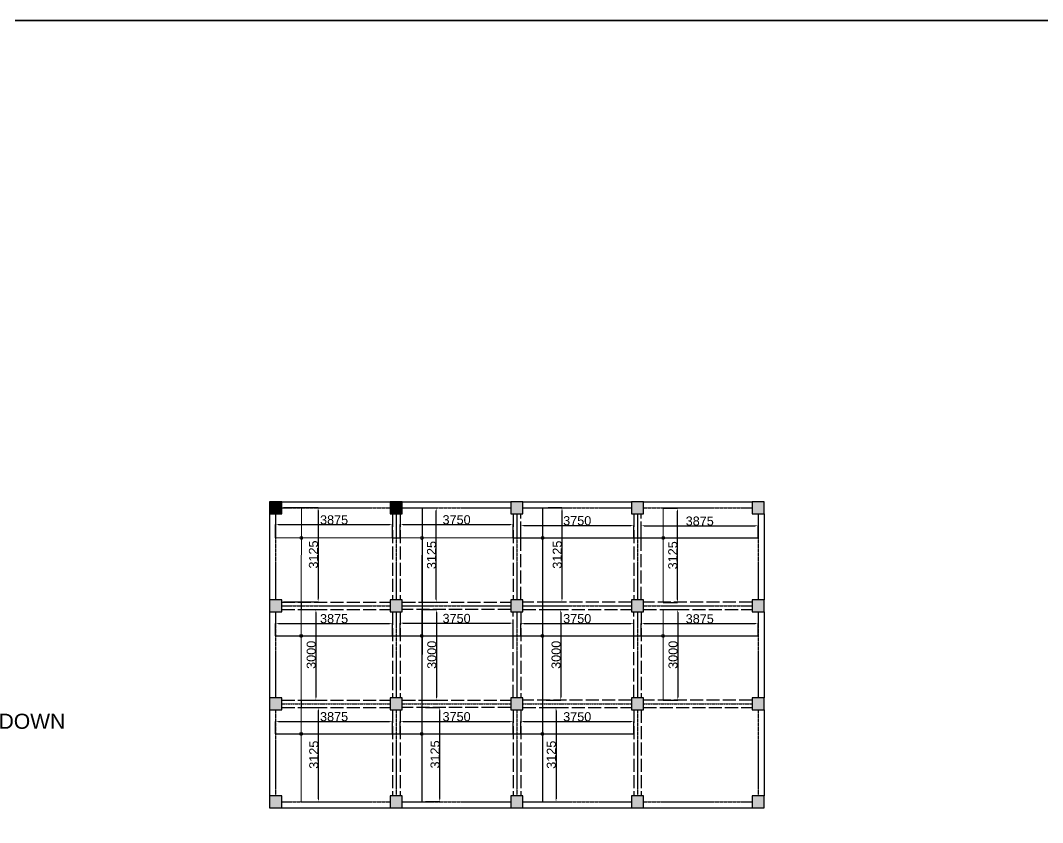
# Model space of a CAD drawing. Header units: inches. Extents: x -3102 to 105348, y -51805 to 114594.
# Drawn here: x 35091 to 68985, y 32245 to 58839 of the extents above; entities that cross this region are included whole.
import ezdxf
from ezdxf import colors
from ezdxf.entities.mleader import LeaderData, LeaderLine
from ezdxf.math import Vec2, Vec3

# ---------------------------------------------------------------- set-up
doc = ezdxf.new("R2010")
doc.units = ezdxf.units.IN
doc.header["$LTSCALE"] = 36
doc.header["$MEASUREMENT"] = 0
for name, pattern in [('ACAD_ISO02W100', [15, 12, -3]), ('BORDER', [1.75, 0.5, -0.25, 0.5, -0.25, 0, -0.25]), ('CENTER', [2, 1.25, -0.25, 0.25, -0.25])]:
    doc.linetypes.add(name, pattern=pattern)
doc.layers.get('0').update_dxf_attribs({"linetype": 'CENTER'})
for name, color, linetype in [('beam', 120, 'ACAD_ISO02W100'), ('col', 240, 'Continuous'), ('dim', 51, 'Continuous'), ('row', 120, 'Continuous')]:
    doc.layers.add(name, color=color, linetype=linetype)
doc.styles.add('Annotative', font='arial.ttf')
doc.styles.get("Standard").update_dxf_attribs({"font": 'arial.ttf', "height": 1})
doc.dimstyles.new('Annotative', dxfattribs={"dimscale": 0, "dimtxt": 100, "dimasz": 100, "dimexe": 0.18, "dimexo": 0.0625, "dimgap": 1, "dimtad": 1, "dimtoh": 1, "dimdec": 0, "dimzin": 0, "dimdsep": 46, "dimtxsty": 'Annotative', "dimcen": 0.09, "dimclrt": 2, "dimadec": 0, "dimazin": 0, "dimtfac": 1, "dimtdec": 0, "dimtofl": 0, "dimtmove": 0, "dimatfit": 3, "dimfxl": 1, "dimtfillclr": 2, "dimtolj": 1, "dimtzin": 0, "dimarcsym": 0})

# ---------------------------------------------------------------- blocks, each defined once
blk = doc.blocks.new('*D13')
at = {"layer": 'Defpoints', "color": 0, "lineweight": -2, "ltscale": 30, "transparency": 16777216}
for p in [(43816, 42693), (43816, 39568), (44963, 39568)]:
    blk.add_point(p, dxfattribs=at)
at = {"layer": 'dim', "color": 0, "lineweight": -2, "ltscale": 30, "transparency": 16777216}
for p, q in [((43817, 42693), (44963, 42693)), ((43817, 39568), (44963, 39568))]:
    blk.add_line(p, q, dxfattribs=at)
at = {"layer": 'dim', "color": 1, "lineweight": -2, "ltscale": 30, "transparency": 16777216}
blk.add_line((44963, 42593), (44963, 39668), dxfattribs=at)
for points in [[(44946, 42593), (44980, 42593), (44963, 42693)], [(44946, 39668), (44980, 39668), (44963, 39568)]]:
    blk.add_solid(points, dxfattribs=at)
at = {"layer": 'dim', "color": 1, "lineweight": 0, "ltscale": 30, "transparency": 16777216, "insert": (44809, 41131), "char_height": 300, "attachment_point": 5, "rotation": 90, "style": 'Annotative'}
blk.add_mtext('\\A1;3125', dxfattribs=at)
blk = doc.blocks.new('*D14')
at = {"layer": 'Defpoints', "color": 0, "lineweight": -2, "ltscale": 30, "transparency": 16777216}
for p in [(47429, 42124), (43554, 41684), (47429, 41684)]:
    blk.add_point(p, dxfattribs=at)
at = {"layer": 'dim', "color": 0, "lineweight": -2, "ltscale": 30, "transparency": 16777216}
for p, q in [((43554, 41684), (43554, 42125)), ((47429, 41684), (47429, 42125))]:
    blk.add_line(p, q, dxfattribs=at)
at = {"layer": 'dim', "color": 1, "lineweight": -2, "ltscale": 30, "transparency": 16777216}
blk.add_line((43654, 42124), (47329, 42124), dxfattribs=at)
for points in [[(43654, 42141), (43654, 42108), (43554, 42124)], [(47329, 42141), (47329, 42108), (47429, 42124)]]:
    blk.add_solid(points, dxfattribs=at)
at = {"layer": 'dim', "color": 1, "lineweight": 0, "ltscale": 30, "transparency": 16777216, "insert": (45492, 42279), "char_height": 300, "attachment_point": 5, "style": 'Annotative'}
blk.add_mtext('\\A1;3875', dxfattribs=at)
blk = doc.blocks.new('*D15')
at = {"layer": 'Defpoints', "color": 0, "lineweight": -2, "ltscale": 30, "transparency": 16777216}
for p in [(52587, 42690), (52583, 39565), (53048, 39565)]:
    blk.add_point(p, dxfattribs=at)
at = {"layer": 'dim', "color": 0, "lineweight": -2, "ltscale": 30, "transparency": 16777216}
for p, q in [((52587, 42690), (53048, 42690)), ((52583, 39565), (53048, 39565))]:
    blk.add_line(p, q, dxfattribs=at)
at = {"layer": 'dim', "color": 1, "lineweight": -2, "ltscale": 30, "transparency": 16777216}
blk.add_line((53048, 42590), (53048, 39665), dxfattribs=at)
for points in [[(53031, 42590), (53064, 42590), (53048, 42690)], [(53031, 39665), (53064, 39665), (53048, 39565)]]:
    blk.add_solid(points, dxfattribs=at)
at = {"layer": 'dim', "color": 1, "lineweight": 0, "ltscale": 30, "transparency": 16777216, "insert": (52893, 41127), "char_height": 300, "attachment_point": 5, "rotation": 90, "style": 'Annotative'}
blk.add_mtext('\\A1;3125', dxfattribs=at)
blk = doc.blocks.new('*D16')
at = {"layer": 'Defpoints', "color": 0, "lineweight": -2, "ltscale": 30, "transparency": 16777216}
for p in [(51429, 42127), (47679, 41684), (51429, 41684)]:
    blk.add_point(p, dxfattribs=at)
at = {"layer": 'dim', "color": 0, "lineweight": -2, "ltscale": 30, "transparency": 16777216}
for p, q in [((47679, 41684), (47679, 42127)), ((51429, 41684), (51429, 42127))]:
    blk.add_line(p, q, dxfattribs=at)
at = {"layer": 'dim', "color": 1, "lineweight": -2, "ltscale": 30, "transparency": 16777216}
blk.add_line((47779, 42127), (51329, 42127), dxfattribs=at)
for points in [[(47779, 42144), (47779, 42111), (47679, 42127)], [(51329, 42144), (51329, 42111), (51429, 42127)]]:
    blk.add_solid(points, dxfattribs=at)
at = {"layer": 'dim', "color": 1, "lineweight": 0, "ltscale": 30, "transparency": 16777216, "insert": (49554, 42282), "char_height": 300, "attachment_point": 5, "style": 'Annotative'}
blk.add_mtext('\\A1;3750', dxfattribs=at)
blk = doc.blocks.new('*D17')
at = {"layer": 'Defpoints', "color": 0, "lineweight": -2, "ltscale": 30, "transparency": 16777216}
for p in [(55429, 42097), (51679, 41684), (55429, 41684)]:
    blk.add_point(p, dxfattribs=at)
at = {"layer": 'dim', "color": 0, "lineweight": -2, "ltscale": 30, "transparency": 16777216}
for p, q in [((51679, 41684), (51679, 42097)), ((55429, 41684), (55429, 42097))]:
    blk.add_line(p, q, dxfattribs=at)
at = {"layer": 'dim', "color": 1, "lineweight": -2, "ltscale": 30, "transparency": 16777216}
blk.add_line((51779, 42097), (55329, 42097), dxfattribs=at)
for points in [[(51779, 42114), (51779, 42080), (51679, 42097)], [(55329, 42114), (55329, 42080), (55429, 42097)]]:
    blk.add_solid(points, dxfattribs=at)
at = {"layer": 'dim', "color": 1, "lineweight": 0, "ltscale": 30, "transparency": 16777216, "insert": (53554, 42251), "char_height": 300, "attachment_point": 5, "style": 'Annotative'}
blk.add_mtext('\\A1;3750', dxfattribs=at)
blk = doc.blocks.new('*D18')
at = {"layer": 'Defpoints', "color": 0, "lineweight": -2, "ltscale": 30, "transparency": 16777216}
for p in [(59554, 42085), (55679, 41684), (59554, 41684)]:
    blk.add_point(p, dxfattribs=at)
at = {"layer": 'dim', "color": 0, "lineweight": -2, "ltscale": 30, "transparency": 16777216}
for p, q in [((55679, 41684), (55679, 42085)), ((59554, 41684), (59554, 42085))]:
    blk.add_line(p, q, dxfattribs=at)
at = {"layer": 'dim', "color": 1, "lineweight": -2, "ltscale": 30, "transparency": 16777216}
blk.add_line((55779, 42085), (59454, 42085), dxfattribs=at)
for points in [[(55779, 42101), (55779, 42068), (55679, 42085)], [(59454, 42101), (59454, 42068), (59554, 42085)]]:
    blk.add_solid(points, dxfattribs=at)
at = {"layer": 'dim', "color": 1, "lineweight": 0, "ltscale": 30, "transparency": 16777216, "insert": (57617, 42239), "char_height": 300, "attachment_point": 5, "style": 'Annotative'}
blk.add_mtext('\\A1;3875', dxfattribs=at)
blk = doc.blocks.new('*D19')
at = {"layer": 'Defpoints', "color": 0, "lineweight": -2, "ltscale": 30, "transparency": 16777216}
for p in [(47429, 38849), (43554, 38434), (47429, 38434)]:
    blk.add_point(p, dxfattribs=at)
at = {"layer": 'dim', "color": 0, "lineweight": -2, "ltscale": 30, "transparency": 16777216}
for p, q in [((43554, 38434), (43554, 38849)), ((47429, 38434), (47429, 38849))]:
    blk.add_line(p, q, dxfattribs=at)
at = {"layer": 'dim', "color": 1, "lineweight": -2, "ltscale": 30, "transparency": 16777216}
blk.add_line((43654, 38849), (47329, 38849), dxfattribs=at)
for points in [[(43654, 38866), (43654, 38833), (43554, 38849)], [(47329, 38866), (47329, 38833), (47429, 38849)]]:
    blk.add_solid(points, dxfattribs=at)
at = {"layer": 'dim', "color": 1, "lineweight": 0, "ltscale": 30, "transparency": 16777216, "insert": (45492, 39004), "char_height": 300, "attachment_point": 5, "style": 'Annotative'}
blk.add_mtext('\\A1;3875', dxfattribs=at)
blk = doc.blocks.new('*D20')
at = {"layer": 'Defpoints', "color": 0, "lineweight": -2, "ltscale": 30, "transparency": 16777216}
for p in [(51429, 38857), (47679, 38434), (51429, 38434)]:
    blk.add_point(p, dxfattribs=at)
at = {"layer": 'dim', "color": 0, "lineweight": -2, "ltscale": 30, "transparency": 16777216}
for p, q in [((47679, 38434), (47679, 38857)), ((51429, 38434), (51429, 38857))]:
    blk.add_line(p, q, dxfattribs=at)
at = {"layer": 'dim', "color": 1, "lineweight": -2, "ltscale": 30, "transparency": 16777216}
blk.add_line((47779, 38857), (51329, 38857), dxfattribs=at)
for points in [[(47779, 38874), (47779, 38840), (47679, 38857)], [(51329, 38874), (51329, 38840), (51429, 38857)]]:
    blk.add_solid(points, dxfattribs=at)
at = {"layer": 'dim', "color": 1, "lineweight": 0, "ltscale": 30, "transparency": 16777216, "insert": (49554, 39011), "char_height": 300, "attachment_point": 5, "style": 'Annotative'}
blk.add_mtext('\\A1;3750', dxfattribs=at)
blk = doc.blocks.new('*D21')
at = {"layer": 'Defpoints', "color": 0, "lineweight": -2, "ltscale": 30, "transparency": 16777216}
for p in [(55429, 38849), (51679, 38434), (55429, 38434)]:
    blk.add_point(p, dxfattribs=at)
at = {"layer": 'dim', "color": 0, "lineweight": -2, "ltscale": 30, "transparency": 16777216}
for p, q in [((51679, 38434), (51679, 38849)), ((55429, 38434), (55429, 38849))]:
    blk.add_line(p, q, dxfattribs=at)
at = {"layer": 'dim', "color": 1, "lineweight": -2, "ltscale": 30, "transparency": 16777216}
blk.add_line((51779, 38849), (55329, 38849), dxfattribs=at)
for points in [[(51779, 38866), (51779, 38833), (51679, 38849)], [(55329, 38866), (55329, 38833), (55429, 38849)]]:
    blk.add_solid(points, dxfattribs=at)
at = {"layer": 'dim', "color": 1, "lineweight": 0, "ltscale": 30, "transparency": 16777216, "insert": (53554, 39004), "char_height": 300, "attachment_point": 5, "style": 'Annotative'}
blk.add_mtext('\\A1;3750', dxfattribs=at)
blk = doc.blocks.new('*D22')
at = {"layer": 'Defpoints', "color": 0, "lineweight": -2, "ltscale": 30, "transparency": 16777216}
for p in [(59554, 38845), (55679, 38434), (59554, 38434)]:
    blk.add_point(p, dxfattribs=at)
at = {"layer": 'dim', "color": 0, "lineweight": -2, "ltscale": 30, "transparency": 16777216}
for p, q in [((55679, 38434), (55679, 38845)), ((59554, 38434), (59554, 38845))]:
    blk.add_line(p, q, dxfattribs=at)
at = {"layer": 'dim', "color": 1, "lineweight": -2, "ltscale": 30, "transparency": 16777216}
blk.add_line((55779, 38845), (59454, 38845), dxfattribs=at)
for points in [[(55779, 38861), (55779, 38828), (55679, 38845)], [(59454, 38861), (59454, 38828), (59554, 38845)]]:
    blk.add_solid(points, dxfattribs=at)
at = {"layer": 'dim', "color": 1, "lineweight": 0, "ltscale": 30, "transparency": 16777216, "insert": (57617, 38999), "char_height": 300, "attachment_point": 5, "style": 'Annotative'}
blk.add_mtext('\\A1;3875', dxfattribs=at)
blk = doc.blocks.new('*D23')
at = {"layer": 'Defpoints', "color": 0, "lineweight": -2, "ltscale": 30, "transparency": 16777216}
for p in [(47429, 35599), (43554, 35184), (47429, 35184)]:
    blk.add_point(p, dxfattribs=at)
at = {"layer": 'dim', "color": 0, "lineweight": -2, "ltscale": 30, "transparency": 16777216}
for p, q in [((43554, 35184), (43554, 35600)), ((47429, 35184), (47429, 35600))]:
    blk.add_line(p, q, dxfattribs=at)
at = {"layer": 'dim', "color": 1, "lineweight": -2, "ltscale": 30, "transparency": 16777216}
blk.add_line((43654, 35599), (47329, 35599), dxfattribs=at)
for points in [[(43654, 35616), (43654, 35583), (43554, 35599)], [(47329, 35616), (47329, 35583), (47429, 35599)]]:
    blk.add_solid(points, dxfattribs=at)
at = {"layer": 'dim', "color": 1, "lineweight": 0, "ltscale": 30, "transparency": 16777216, "insert": (45492, 35754), "char_height": 300, "attachment_point": 5, "style": 'Annotative'}
blk.add_mtext('\\A1;3875', dxfattribs=at)
blk = doc.blocks.new('*D24')
at = {"layer": 'Defpoints', "color": 0, "lineweight": -2, "ltscale": 30, "transparency": 16777216}
for p in [(51429, 35599), (47679, 35184), (51429, 35184)]:
    blk.add_point(p, dxfattribs=at)
at = {"layer": 'dim', "color": 0, "lineweight": -2, "ltscale": 30, "transparency": 16777216}
for p, q in [((47679, 35184), (47679, 35600)), ((51429, 35184), (51429, 35600))]:
    blk.add_line(p, q, dxfattribs=at)
at = {"layer": 'dim', "color": 1, "lineweight": -2, "ltscale": 30, "transparency": 16777216}
blk.add_line((47779, 35599), (51329, 35599), dxfattribs=at)
for points in [[(47779, 35616), (47779, 35583), (47679, 35599)], [(51329, 35616), (51329, 35583), (51429, 35599)]]:
    blk.add_solid(points, dxfattribs=at)
at = {"layer": 'dim', "color": 1, "lineweight": 0, "ltscale": 30, "transparency": 16777216, "insert": (49554, 35754), "char_height": 300, "attachment_point": 5, "style": 'Annotative'}
blk.add_mtext('\\A1;3750', dxfattribs=at)
blk = doc.blocks.new('*D25')
at = {"layer": 'Defpoints', "color": 0, "lineweight": -2, "ltscale": 30, "transparency": 16777216}
for p in [(55429, 35596), (51679, 35184), (55429, 35184)]:
    blk.add_point(p, dxfattribs=at)
at = {"layer": 'dim', "color": 0, "lineweight": -2, "ltscale": 30, "transparency": 16777216}
for p, q in [((51679, 35184), (51679, 35596)), ((55429, 35184), (55429, 35596))]:
    blk.add_line(p, q, dxfattribs=at)
at = {"layer": 'dim', "color": 1, "lineweight": -2, "ltscale": 30, "transparency": 16777216}
blk.add_line((51779, 35596), (55329, 35596), dxfattribs=at)
for points in [[(51779, 35613), (51779, 35580), (51679, 35596)], [(55329, 35613), (55329, 35580), (55429, 35596)]]:
    blk.add_solid(points, dxfattribs=at)
at = {"layer": 'dim', "color": 1, "lineweight": 0, "ltscale": 30, "transparency": 16777216, "insert": (53554, 35751), "char_height": 300, "attachment_point": 5, "style": 'Annotative'}
blk.add_mtext('\\A1;3750', dxfattribs=at)
blk = doc.blocks.new('*D26')
at = {"layer": 'Defpoints', "color": 0, "lineweight": -2, "ltscale": 30, "transparency": 16777216}
for p in [(48408, 42676), (48878, 42676), (48404, 39551)]:
    blk.add_point(p, dxfattribs=at)
at = {"layer": 'dim', "color": 0, "lineweight": -2, "ltscale": 30, "transparency": 16777216}
for p, q in [((48408, 42676), (48878, 42676)), ((48404, 39551), (48878, 39551))]:
    blk.add_line(p, q, dxfattribs=at)
at = {"layer": 'dim', "color": 1, "lineweight": -2, "ltscale": 30, "transparency": 16777216}
blk.add_line((48878, 39651), (48878, 42576), dxfattribs=at)
for points in [[(48861, 42576), (48895, 42576), (48878, 42676)], [(48861, 39651), (48895, 39651), (48878, 39551)]]:
    blk.add_solid(points, dxfattribs=at)
at = {"layer": 'dim', "color": 1, "lineweight": 0, "ltscale": 30, "transparency": 16777216, "insert": (48724, 41114), "char_height": 300, "attachment_point": 5, "rotation": 90, "style": 'Annotative'}
blk.add_mtext('\\A1;3125', dxfattribs=at)
blk = doc.blocks.new('*D27')
at = {"layer": 'Defpoints', "color": 0, "lineweight": -2, "ltscale": 30, "transparency": 16777216}
for p in [(56408, 42668), (56878, 42668), (56404, 39543)]:
    blk.add_point(p, dxfattribs=at)
at = {"layer": 'dim', "color": 0, "lineweight": -2, "ltscale": 30, "transparency": 16777216}
for p, q in [((56408, 42668), (56878, 42668)), ((56404, 39543), (56878, 39543))]:
    blk.add_line(p, q, dxfattribs=at)
at = {"layer": 'dim', "color": 1, "lineweight": -2, "ltscale": 30, "transparency": 16777216}
blk.add_line((56878, 39643), (56878, 42568), dxfattribs=at)
for points in [[(56861, 42568), (56895, 42568), (56878, 42668)], [(56861, 39643), (56895, 39643), (56878, 39543)]]:
    blk.add_solid(points, dxfattribs=at)
at = {"layer": 'dim', "color": 1, "lineweight": 0, "ltscale": 30, "transparency": 16777216, "insert": (56724, 41105), "char_height": 300, "attachment_point": 5, "rotation": 90, "style": 'Annotative'}
blk.add_mtext('\\A1;3125', dxfattribs=at)
blk = doc.blocks.new('*D28')
at = {"layer": 'Defpoints', "color": 0, "lineweight": -2, "ltscale": 30, "transparency": 16777216}
for p in [(44504, 36056), (44974, 36056), (44501, 32931)]:
    blk.add_point(p, dxfattribs=at)
at = {"layer": 'dim', "color": 0, "lineweight": -2, "ltscale": 30, "transparency": 16777216}
for p, q in [((44504, 36056), (44974, 36056)), ((44501, 32931), (44974, 32931))]:
    blk.add_line(p, q, dxfattribs=at)
at = {"layer": 'dim', "color": 1, "lineweight": -2, "ltscale": 30, "transparency": 16777216}
blk.add_line((44974, 33031), (44974, 35956), dxfattribs=at)
for points in [[(44958, 35956), (44991, 35956), (44974, 36056)], [(44958, 33031), (44991, 33031), (44974, 32931)]]:
    blk.add_solid(points, dxfattribs=at)
at = {"layer": 'dim', "color": 1, "lineweight": 0, "ltscale": 30, "transparency": 16777216, "insert": (44820, 34493), "char_height": 300, "attachment_point": 5, "rotation": 90, "style": 'Annotative'}
blk.add_mtext('\\A1;3125', dxfattribs=at)
blk = doc.blocks.new('*D29')
at = {"layer": 'Defpoints', "color": 0, "lineweight": -2, "ltscale": 30, "transparency": 16777216}
for p in [(48526, 36064), (48996, 36064), (48523, 32939)]:
    blk.add_point(p, dxfattribs=at)
at = {"layer": 'dim', "color": 0, "lineweight": -2, "ltscale": 30, "transparency": 16777216}
for p, q in [((48526, 36064), (48997, 36064)), ((48523, 32939), (48997, 32939))]:
    blk.add_line(p, q, dxfattribs=at)
at = {"layer": 'dim', "color": 1, "lineweight": -2, "ltscale": 30, "transparency": 16777216}
blk.add_line((48996, 33039), (48996, 35964), dxfattribs=at)
for points in [[(48980, 35964), (49013, 35964), (48996, 36064)], [(48980, 33039), (49013, 33039), (48996, 32939)]]:
    blk.add_solid(points, dxfattribs=at)
at = {"layer": 'dim', "color": 1, "lineweight": 0, "ltscale": 30, "transparency": 16777216, "insert": (48842, 34502), "char_height": 300, "attachment_point": 5, "rotation": 90, "style": 'Annotative'}
blk.add_mtext('\\A1;3125', dxfattribs=at)
blk = doc.blocks.new('*D30')
at = {"layer": 'Defpoints', "color": 0, "lineweight": -2, "ltscale": 30, "transparency": 16777216}
for p in [(52400, 36056), (51754, 32931), (52851, 32931)]:
    blk.add_point(p, dxfattribs=at)
at = {"layer": 'dim', "color": 0, "lineweight": -2, "ltscale": 30, "transparency": 16777216}
for p, q in [((52401, 36056), (52851, 36056)), ((51754, 32931), (52851, 32931))]:
    blk.add_line(p, q, dxfattribs=at)
at = {"layer": 'dim', "color": 1, "lineweight": -2, "ltscale": 30, "transparency": 16777216}
blk.add_line((52851, 35956), (52851, 33031), dxfattribs=at)
for points in [[(52835, 35956), (52868, 35956), (52851, 36056)], [(52835, 33031), (52868, 33031), (52851, 32931)]]:
    blk.add_solid(points, dxfattribs=at)
at = {"layer": 'dim', "color": 1, "lineweight": 0, "ltscale": 30, "transparency": 16777216, "insert": (52697, 34493), "char_height": 300, "attachment_point": 5, "rotation": 90, "style": 'Annotative'}
blk.add_mtext('\\A1;3125', dxfattribs=at)
blk = doc.blocks.new('*D31')
at = {"layer": 'Defpoints', "color": 0, "lineweight": -2, "ltscale": 30, "transparency": 16777216}
for p in [(44400, 39306), (44400, 36306), (44888, 36306)]:
    blk.add_point(p, dxfattribs=at)
at = {"layer": 'dim', "color": 0, "lineweight": -2, "ltscale": 30, "transparency": 16777216}
for p, q in [((44401, 39306), (44888, 39306)), ((44401, 36306), (44888, 36306))]:
    blk.add_line(p, q, dxfattribs=at)
at = {"layer": 'dim', "color": 1, "lineweight": -2, "ltscale": 30, "transparency": 16777216}
blk.add_line((44888, 39206), (44888, 36406), dxfattribs=at)
for points in [[(44872, 39206), (44905, 39206), (44888, 39306)], [(44872, 36406), (44905, 36406), (44888, 36306)]]:
    blk.add_solid(points, dxfattribs=at)
at = {"layer": 'dim', "color": 1, "lineweight": 0, "ltscale": 30, "transparency": 16777216, "insert": (44734, 37806), "char_height": 300, "attachment_point": 5, "rotation": 90, "style": 'Annotative'}
blk.add_mtext('\\A1;3000', dxfattribs=at)
blk = doc.blocks.new('*D32')
at = {"layer": 'Defpoints', "color": 0, "lineweight": -2, "ltscale": 30, "transparency": 16777216}
for p in [(48400, 39306), (48400, 36306), (48888, 36306)]:
    blk.add_point(p, dxfattribs=at)
at = {"layer": 'dim', "color": 0, "lineweight": -2, "ltscale": 30, "transparency": 16777216}
for p, q in [((48401, 39306), (48888, 39306)), ((48401, 36306), (48888, 36306))]:
    blk.add_line(p, q, dxfattribs=at)
at = {"layer": 'dim', "color": 1, "lineweight": -2, "ltscale": 30, "transparency": 16777216}
blk.add_line((48888, 39206), (48888, 36406), dxfattribs=at)
for points in [[(48872, 39206), (48905, 39206), (48888, 39306)], [(48872, 36406), (48905, 36406), (48888, 36306)]]:
    blk.add_solid(points, dxfattribs=at)
at = {"layer": 'dim', "color": 1, "lineweight": 0, "ltscale": 30, "transparency": 16777216, "insert": (48734, 37806), "char_height": 300, "attachment_point": 5, "rotation": 90, "style": 'Annotative'}
blk.add_mtext('\\A1;3000', dxfattribs=at)
blk = doc.blocks.new('*D33')
at = {"layer": 'Defpoints', "color": 0, "lineweight": -2, "ltscale": 30, "transparency": 16777216}
for p in [(52520, 39306), (52520, 36306), (53008, 36306)]:
    blk.add_point(p, dxfattribs=at)
at = {"layer": 'dim', "color": 0, "lineweight": -2, "ltscale": 30, "transparency": 16777216}
for p, q in [((52520, 39306), (53008, 39306)), ((52520, 36306), (53008, 36306))]:
    blk.add_line(p, q, dxfattribs=at)
at = {"layer": 'dim', "color": 1, "lineweight": -2, "ltscale": 30, "transparency": 16777216}
blk.add_line((53008, 39206), (53008, 36406), dxfattribs=at)
for points in [[(52991, 39206), (53025, 39206), (53008, 39306)], [(52991, 36406), (53025, 36406), (53008, 36306)]]:
    blk.add_solid(points, dxfattribs=at)
at = {"layer": 'dim', "color": 1, "lineweight": 0, "ltscale": 30, "transparency": 16777216, "insert": (52854, 37806), "char_height": 300, "attachment_point": 5, "rotation": 90, "style": 'Annotative'}
blk.add_mtext('\\A1;3000', dxfattribs=at)
blk = doc.blocks.new('*D34')
at = {"layer": 'Defpoints', "color": 0, "lineweight": -2, "ltscale": 30, "transparency": 16777216}
for p in [(56400, 39306), (56400, 36306), (56888, 36306)]:
    blk.add_point(p, dxfattribs=at)
at = {"layer": 'dim', "color": 0, "lineweight": -2, "ltscale": 30, "transparency": 16777216}
for p, q in [((56401, 39306), (56888, 39306)), ((56401, 36306), (56888, 36306))]:
    blk.add_line(p, q, dxfattribs=at)
at = {"layer": 'dim', "color": 1, "lineweight": -2, "ltscale": 30, "transparency": 16777216}
blk.add_line((56888, 39206), (56888, 36406), dxfattribs=at)
for points in [[(56872, 39206), (56905, 39206), (56888, 39306)], [(56872, 36406), (56905, 36406), (56888, 36306)]]:
    blk.add_solid(points, dxfattribs=at)
at = {"layer": 'dim', "color": 1, "lineweight": 0, "ltscale": 30, "transparency": 16777216, "insert": (56734, 37806), "char_height": 300, "attachment_point": 5, "rotation": 90, "style": 'Annotative'}
blk.add_mtext('\\A1;3000', dxfattribs=at)

msp = doc.modelspace()

# ---------------------------------------------------------------- hatches: boundary and pattern name
at = {"layer": 'Defpoints', "lineweight": 0, "ltscale": 30, "true_color": 0x000000}
h = msp.add_hatch(color=18, dxfattribs=at)
h.dxf.hatch_style = 1
h.paths.add_polyline_path([(44406.764, 41734.269, 0.414533457), (44356.71, 41684.269), (44406.71, 41684.269)])
h.paths.add_polyline_path([(44406.764, 41734.269), (44406.71, 41684.269), (44456.71, 41684.269, 0.41389374)])
h.paths.add_polyline_path([(44456.71, 41684.269), (44406.71, 41684.269), (44406.655, 41634.27, 0.414533457)])
h.paths.add_polyline_path([(44406.71, 41684.269), (44356.71, 41684.269, 0.41389374), (44406.655, 41634.27)])
h.paths.add_polyline_path([(48406.767, 41734.269, 0.414533457), (48356.712, 41684.269), (48406.712, 41684.269)])
h.paths.add_polyline_path([(48406.767, 41734.269), (48406.712, 41684.269), (48456.712, 41684.269, 0.41389374)])
h.paths.add_polyline_path([(48456.712, 41684.269), (48406.712, 41684.269), (48406.657, 41634.27, 0.414533457)])
h.paths.add_polyline_path([(48406.712, 41684.269), (48356.712, 41684.269, 0.41389374), (48406.657, 41634.27)])
h.paths.add_polyline_path([(44400.447, 38484.269, 0.414213562), (44350.447, 38434.269), (44400.447, 38434.269)])
h.paths.add_polyline_path([(44400.447, 38484.269), (44400.447, 38434.269), (44450.447, 38434.269, 0.414213562)])
h.paths.add_polyline_path([(44450.447, 38434.269), (44400.447, 38434.269), (44400.447, 38384.269, 0.414213562)])
h.paths.add_polyline_path([(44400.447, 38434.269), (44350.447, 38434.269, 0.414213562), (44400.447, 38384.269)])
h.paths.add_polyline_path([(44400.447, 35234.269, 0.414213562), (44350.447, 35184.269), (44400.447, 35184.269)])
h.paths.add_polyline_path([(44400.447, 35234.269), (44400.447, 35184.269), (44450.447, 35184.269, 0.414213562)])
h.paths.add_polyline_path([(44450.447, 35184.269), (44400.447, 35184.269), (44400.447, 35134.269, 0.414213562)])
h.paths.add_polyline_path([(44400.447, 35184.269), (44350.447, 35184.269, 0.414213562), (44400.447, 35134.269)])
h.paths.add_polyline_path([(48400.447, 35234.269, 0.414213562), (48350.447, 35184.269), (48400.447, 35184.269)])
h.paths.add_polyline_path([(48400.447, 35234.269), (48400.447, 35184.269), (48450.447, 35184.269, 0.414213562)])
h.paths.add_polyline_path([(48450.447, 35184.269), (48400.447, 35184.269), (48400.447, 35134.269, 0.414213562)])
h.paths.add_polyline_path([(48400.447, 35184.269), (48350.447, 35184.269, 0.414213562), (48400.447, 35134.269)])
h.paths.add_polyline_path([(52400.447, 35234.269, 0.414213562), (52350.447, 35184.269), (52400.447, 35184.269)])
h.paths.add_polyline_path([(52400.447, 35234.269), (52400.447, 35184.269), (52450.447, 35184.269, 0.414213562)])
h.paths.add_polyline_path([(52450.447, 35184.269), (52400.447, 35184.269), (52400.447, 35134.269, 0.414213562)])
h.paths.add_polyline_path([(52400.447, 35184.269), (52350.447, 35184.269, 0.414213562), (52400.447, 35134.269)])
h.paths.add_polyline_path([(56400.447, 38484.269, 0.414213562), (56350.447, 38434.269), (56400.447, 38434.269)])
h.paths.add_polyline_path([(56400.447, 38484.269), (56400.447, 38434.269), (56450.447, 38434.269, 0.414213562)])
h.paths.add_polyline_path([(56450.447, 38434.269), (56400.447, 38434.269), (56400.447, 38384.269, 0.414213562)])
h.paths.add_polyline_path([(56400.447, 38434.269), (56350.447, 38434.269, 0.414213562), (56400.447, 38384.269)])
h.paths.add_polyline_path([(56406.771, 41734.269, 0.414533457), (56356.717, 41684.269), (56406.717, 41684.269)])
h.paths.add_polyline_path([(56406.771, 41734.269), (56406.717, 41684.269), (56456.717, 41684.269, 0.41389374)])
h.paths.add_polyline_path([(56456.717, 41684.269), (56406.717, 41684.269), (56406.662, 41634.27, 0.414533457)])
h.paths.add_polyline_path([(56406.717, 41684.269), (56356.717, 41684.269, 0.41389374), (56406.662, 41634.27)])
h.paths.add_polyline_path([(52406.769, 41734.269, 0.414533457), (52356.714, 41684.269), (52406.714, 41684.269)])
h.paths.add_polyline_path([(52406.769, 41734.269), (52406.714, 41684.269), (52456.714, 41684.269, 0.41389374)])
h.paths.add_polyline_path([(52456.714, 41684.269), (52406.714, 41684.269), (52406.66, 41634.27, 0.414533457)])
h.paths.add_polyline_path([(52406.714, 41684.269), (52356.714, 41684.269, 0.41389374), (52406.66, 41634.27)])
h.paths.add_polyline_path([(52400.447, 38484.269, 0.414213562), (52350.447, 38434.269), (52400.447, 38434.269)])
h.paths.add_polyline_path([(52400.447, 38484.269), (52400.447, 38434.269), (52450.447, 38434.269, 0.414213562)])
h.paths.add_polyline_path([(52450.447, 38434.269), (52400.447, 38434.269), (52400.447, 38384.269, 0.414213562)])
h.paths.add_polyline_path([(52400.447, 38434.269), (52350.447, 38434.269, 0.414213562), (52400.447, 38384.269)])
h.paths.add_polyline_path([(48400.447, 38484.269, 0.414213562), (48350.447, 38434.269), (48400.447, 38434.269)])
h.paths.add_polyline_path([(48400.447, 38484.269), (48400.447, 38434.269), (48450.447, 38434.269, 0.414213562)])
h.paths.add_polyline_path([(48450.447, 38434.269), (48400.447, 38434.269), (48400.447, 38384.269, 0.414213562)])
h.paths.add_polyline_path([(48400.447, 38434.269), (48350.447, 38434.269, 0.414213562), (48400.447, 38384.269)])
at = {"layer": 'dim', "lineweight": -3, "true_color": 0xcd2027}
h = msp.add_hatch(color=242, dxfattribs=at)
h.dxf.hatch_style = 1
h.paths.add_polyline_path([(43554.249, 42880.827), (43354.249, 42880.827), (43354.249, 42680.827), (43554.249, 42680.827)])
h.paths.add_polyline_path([(43754.249, 42880.827), (43554.249, 42880.827), (43554.249, 42680.827), (43754.249, 42680.827)])
h.paths.add_polyline_path([(43754.249, 42680.827), (43554.249, 42680.827), (43554.249, 42480.827), (43754.249, 42480.827)])
h.paths.add_polyline_path([(43554.249, 42680.827), (43354.249, 42680.827), (43354.249, 42480.827), (43554.249, 42480.827)])
at = {"layer": 'dim', "lineweight": -3}
h = msp.add_hatch(color=5, dxfattribs=at)
h.dxf.hatch_style = 1
h.paths.add_polyline_path([(43754.249, 42880.827), (43354.249, 42880.827), (43354.249, 42480.827), (43754.249, 42480.827)])
h.paths.add_polyline_path([(47754.249, 42880.827), (47354.249, 42880.827), (47354.249, 42480.827), (47754.249, 42480.827)])
h.paths.add_polyline_path([(51754.249, 42880.827), (51354.249, 42880.827), (51354.249, 42480.827), (51754.249, 42480.827)])
h.paths.add_polyline_path([(55754.249, 42880.827), (55354.249, 42880.827), (55354.249, 42480.827), (55754.249, 42480.827)])
h.paths.add_polyline_path([(59754.249, 42880.827), (59354.249, 42880.827), (59354.249, 42480.827), (59754.249, 42480.827)])
h.paths.add_polyline_path([(59754.249, 39630.827), (59354.249, 39630.827), (59354.249, 39230.827), (59754.249, 39230.827)])
h.paths.add_polyline_path([(55754.249, 39630.827), (55354.249, 39630.827), (55354.249, 39230.827), (55754.249, 39230.827)])
h.paths.add_polyline_path([(51754.249, 39630.827), (51354.249, 39630.827), (51354.249, 39230.827), (51754.249, 39230.827)])
h.paths.add_polyline_path([(47754.249, 39630.827), (47354.249, 39630.827), (47354.249, 39230.827), (47754.249, 39230.827)])
h.paths.add_polyline_path([(43754.249, 39630.827), (43354.249, 39630.827), (43354.249, 39230.827), (43754.249, 39230.827)])
h.paths.add_polyline_path([(43754.249, 36380.827), (43354.249, 36380.827), (43354.249, 35980.827), (43754.249, 35980.827)])
h.paths.add_polyline_path([(47754.249, 36380.827), (47354.249, 36380.827), (47354.249, 35980.827), (47754.249, 35980.827)])
h.paths.add_polyline_path([(51754.249, 36380.827), (51354.249, 36380.827), (51354.249, 35980.827), (51754.249, 35980.827)])
h.paths.add_polyline_path([(55754.249, 36380.827), (55354.249, 36380.827), (55354.249, 35980.827), (55754.249, 35980.827)])
h.paths.add_polyline_path([(59754.249, 36380.827), (59354.249, 36380.827), (59354.249, 35980.827), (59754.249, 35980.827)])
h.paths.add_polyline_path([(59754.249, 33130.827), (59354.249, 33130.827), (59354.249, 32730.827), (59754.249, 32730.827)])
h.paths.add_polyline_path([(55754.249, 33130.827), (55354.249, 33130.827), (55354.249, 32730.827), (55754.249, 32730.827)])
h.paths.add_polyline_path([(51754.249, 33130.827), (51354.249, 33130.827), (51354.249, 32730.827), (51754.249, 32730.827)])
h.paths.add_polyline_path([(47754.249, 33130.827), (47354.249, 33130.827), (47354.249, 32730.827), (47754.249, 32730.827)])
h.paths.add_polyline_path([(43754.249, 33130.827), (43354.249, 33130.827), (43354.249, 32730.827), (43754.249, 32730.827)])
at = {"layer": 'dim', "lineweight": -3, "true_color": 0xed1f24}
h = msp.add_hatch(dxfattribs=at)
h.set_pattern_fill('ANSI31', color=240)
h.set_pattern_definition([(45, (26995.74866, 20871.8269), (-0.08838834765, 0.08838834765), [])])
h.paths.add_polyline_path([(43754.249, 42880.827), (43354.249, 42880.827), (43354.249, 42480.827), (43754.249, 42480.827)])
at = {"layer": 'dim', "linetype": 'CENTER', "lineweight": -3, "ltscale": 30, "true_color": 0xed1f24}
h = msp.add_hatch(color=240, dxfattribs=at)
h.dxf.hatch_style = 1
h.paths.add_polyline_path([(43754.249, 42880.827), (43354.249, 42880.827), (43354.249, 42480.827), (43754.249, 42480.827)])
at = {"layer": 'dim', "lineweight": -3}
h = msp.add_hatch(color=1, dxfattribs=at)
h.dxf.hatch_style = 1
h.paths.add_polyline_path([(51754.249, 42880.827), (51354.249, 42880.827), (51354.249, 42480.827), (51754.249, 42480.827)])
h.paths.add_polyline_path([(55754.249, 42880.827), (55354.249, 42880.827), (55354.249, 42480.827), (55754.249, 42480.827)])
h.paths.add_polyline_path([(59754.249, 42880.827), (59354.249, 42880.827), (59354.249, 42480.827), (59754.249, 42480.827)])
h.paths.add_polyline_path([(59754.249, 39630.827), (59354.249, 39630.827), (59354.249, 39230.827), (59754.249, 39230.827)])
h.paths.add_polyline_path([(59754.249, 36380.827), (59354.249, 36380.827), (59354.249, 35980.827), (59754.249, 35980.827)])
h.paths.add_polyline_path([(59754.249, 33130.827), (59354.249, 33130.827), (59354.249, 32730.827), (59754.249, 32730.827)])
h.paths.add_polyline_path([(55754.249, 33130.827), (55354.249, 33130.827), (55354.249, 32730.827), (55754.249, 32730.827)])
h.paths.add_polyline_path([(55754.249, 36380.827), (55354.249, 36380.827), (55354.249, 35980.827), (55754.249, 35980.827)])
h.paths.add_polyline_path([(55754.249, 39630.827), (55354.249, 39630.827), (55354.249, 39230.827), (55754.249, 39230.827)])
h.paths.add_polyline_path([(51754.249, 39630.827), (51354.249, 39630.827), (51354.249, 39230.827), (51754.249, 39230.827)])
h.paths.add_polyline_path([(51754.249, 36380.827), (51354.249, 36380.827), (51354.249, 35980.827), (51754.249, 35980.827)])
h.paths.add_polyline_path([(51754.249, 33130.827), (51354.249, 33130.827), (51354.249, 32730.827), (51754.249, 32730.827)])
h.paths.add_polyline_path([(47754.249, 36380.827), (47354.249, 36380.827), (47354.249, 35980.827), (47754.249, 35980.827)])
h.paths.add_polyline_path([(47754.249, 39630.827), (47354.249, 39630.827), (47354.249, 39230.827), (47754.249, 39230.827)])
h.paths.add_polyline_path([(43754.249, 39630.827), (43354.249, 39630.827), (43354.249, 39230.827), (43754.249, 39230.827)])
h.paths.add_polyline_path([(43754.249, 36380.827), (43354.249, 36380.827), (43354.249, 35980.827), (43754.249, 35980.827)])
h.paths.add_polyline_path([(43754.249, 33130.827), (43354.249, 33130.827), (43354.249, 32730.827), (43754.249, 32730.827)])
h.paths.add_polyline_path([(47754.249, 33130.827), (47354.249, 33130.827), (47354.249, 32730.827), (47754.249, 32730.827)])
h = msp.add_hatch(color=1, dxfattribs=at)
h.dxf.hatch_style = 1
h.paths.add_polyline_path([(47754.249, 42880.827), (47354.249, 42880.827), (47354.249, 42480.827), (47754.249, 42480.827)])

# ---------------------------------------------------------------- linework, layer by layer
at = {"lineweight": -3}
for p, q in [((43554.249, 42480.827), (43554.249, 39630.827)), ((43754.249, 42680.827), (47354.249, 42680.827)), ((47554.249, 42480.827), (47554.249, 39630.827)), ((47754.249, 42680.827), (51354.249, 42680.827)), ((51554.249, 42480.827), (51554.249, 39630.827)), ((51754.249, 42680.827), (55354.249, 42680.827)), ((55554.249, 42480.827), (55554.249, 39630.827)), ((55754.249, 42680.827), (59354.249, 42680.827)), ((59554.249, 42480.827), (59554.249, 39630.827)), ((43754.249, 39430.827), (47354.249, 39430.827)), ((47754.249, 39430.827), (51354.249, 39430.827)), ((51754.249, 39430.827), (55354.249, 39430.827)), ((55754.249, 39430.827), (59354.249, 39430.827)), ((43554.249, 39230.827), (43554.249, 36380.827)), ((47554.249, 39230.827), (47554.249, 36380.827)), ((51554.249, 39230.827), (51554.249, 36380.827)), ((55554.249, 39230.827), (55554.249, 36380.827)), ((59554.249, 39230.827), (59554.249, 36380.827)), ((43554.249, 35980.827), (43554.249, 33130.827)), ((47554.249, 35980.827), (47554.249, 33130.827)), ((51554.249, 35980.827), (51554.249, 33130.827)), ((55554.249, 35980.827), (55554.249, 33130.827)), ((59554.249, 35980.827), (59554.249, 33130.827)), ((43754.249, 32930.827), (47354.249, 32930.827)), ((47754.249, 32930.827), (51354.249, 32930.827)), ((51754.249, 32930.827), (55354.249, 32930.827)), ((55754.249, 32930.827), (59354.249, 32930.827))]:
    msp.add_line(p, q, dxfattribs=at)
at = {"linetype": 'BORDER', "lineweight": -3}
for p, q in [((43754.249, 36180.827), (47354.249, 36180.827)), ((47754.249, 36180.827), (51354.249, 36180.827)), ((51754.249, 36180.827), (55354.249, 36180.827)), ((55754.249, 36180.827), (59354.249, 36180.827))]:
    msp.add_line(p, q, dxfattribs=at)
at = {"layer": 'beam', "lineweight": -3}
for p, q in [((47429.249, 42480.827), (47429.249, 39630.827)), ((47679.249, 42480.827), (47679.249, 39630.827)), ((51429.249, 42480.827), (51429.249, 39630.827)), ((51679.249, 39630.827), (51679.249, 42480.827)), ((55429.249, 42480.827), (55429.249, 39630.827)), ((55679.249, 39630.827), (55679.249, 42480.827)), ((43754.249, 39555.827), (47354.249, 39555.827)), ((47754.249, 39555.827), (51354.249, 39555.827)), ((55354.249, 39555.827), (51754.249, 39555.827)), ((59354.249, 39555.827), (55754.249, 39555.827)), ((43754.249, 39305.827), (47354.249, 39305.827)), ((47429.249, 39230.827), (47429.249, 36380.827)), ((47679.249, 39230.827), (47679.249, 36380.827)), ((51354.249, 39305.827), (47754.249, 39305.827)), ((51429.249, 36380.827), (51429.249, 39230.827)), ((51679.249, 39230.827), (51679.249, 36380.827)), ((51754.249, 39305.827), (55354.249, 39305.827)), ((55429.249, 36380.827), (55429.249, 39230.827)), ((55679.249, 39230.827), (55679.249, 36380.827)), ((55754.249, 39305.827), (59354.249, 39305.827)), ((43754.249, 36305.827), (47354.249, 36305.827)), ((47754.249, 36305.827), (51354.249, 36305.827)), ((55354.249, 36305.827), (51754.249, 36305.827)), ((59354.249, 36305.827), (55754.249, 36305.827)), ((43754.249, 36055.827), (47354.249, 36055.827)), ((47429.249, 35980.827), (47429.249, 33130.827)), ((47679.249, 35980.827), (47679.249, 33130.827)), ((51354.249, 36055.827), (47754.249, 36055.827)), ((51429.249, 35980.827), (51429.249, 33130.827)), ((51679.249, 35980.827), (51679.249, 33130.827)), ((51754.249, 36055.827), (55354.249, 36055.827)), ((55429.249, 35980.827), (55429.249, 33130.827)), ((55679.249, 35980.827), (55679.249, 33130.827)), ((55754.249, 36055.827), (59354.249, 36055.827))]:
    msp.add_line(p, q, dxfattribs=at)
at = {"layer": 'col', "lineweight": -3}
for points in [[(43354.249, 42480.827), (43754.249, 42480.827), (43754.249, 42880.827), (43354.249, 42880.827)], [(47354.249, 42480.827), (47754.249, 42480.827), (47754.249, 42880.827), (47354.249, 42880.827)], [(51354.249, 42480.827), (51754.249, 42480.827), (51754.249, 42880.827), (51354.249, 42880.827)], [(55354.249, 42480.827), (55754.249, 42480.827), (55754.249, 42880.827), (55354.249, 42880.827)], [(59354.249, 42480.827), (59754.249, 42480.827), (59754.249, 42880.827), (59354.249, 42880.827)], [(43354.249, 39230.827), (43754.249, 39230.827), (43754.249, 39630.827), (43354.249, 39630.827)], [(47354.249, 39230.827), (47754.249, 39230.827), (47754.249, 39630.827), (47354.249, 39630.827)], [(51354.249, 39230.827), (51754.249, 39230.827), (51754.249, 39630.827), (51354.249, 39630.827)], [(55354.249, 39230.827), (55754.249, 39230.827), (55754.249, 39630.827), (55354.249, 39630.827)], [(59354.249, 39230.827), (59754.249, 39230.827), (59754.249, 39630.827), (59354.249, 39630.827)], [(43354.249, 35980.827), (43754.249, 35980.827), (43754.249, 36380.827), (43354.249, 36380.827)], [(47354.249, 35980.827), (47754.249, 35980.827), (47754.249, 36380.827), (47354.249, 36380.827)], [(51354.249, 35980.827), (51754.249, 35980.827), (51754.249, 36380.827), (51354.249, 36380.827)], [(55354.249, 35980.827), (55754.249, 35980.827), (55754.249, 36380.827), (55354.249, 36380.827)], [(59354.249, 35980.827), (59754.249, 35980.827), (59754.249, 36380.827), (59354.249, 36380.827)], [(43354.249, 32730.827), (43754.249, 32730.827), (43754.249, 33130.827), (43354.249, 33130.827)], [(47354.249, 32730.827), (47754.249, 32730.827), (47754.249, 33130.827), (47354.249, 33130.827)], [(51354.249, 32730.827), (51754.249, 32730.827), (51754.249, 33130.827), (51354.249, 33130.827)], [(55354.249, 32730.827), (55754.249, 32730.827), (55754.249, 33130.827), (55354.249, 33130.827)], [(59354.249, 32730.827), (59754.249, 32730.827), (59754.249, 33130.827), (59354.249, 33130.827)]]:
    msp.add_lwpolyline(points, close=True, dxfattribs=at)
at = {"layer": 'Defpoints', "lineweight": 0, "ltscale": 30}
for p, q in [((44407.798, 42680.827), (44404.385, 39555.827)), ((48407.795, 42676.459), (48404.383, 39551.459)), ((52407.793, 42672.09), (52404.38, 39547.09)), ((56407.791, 42667.722), (56404.378, 39542.722)), ((43554.249, 41684.269), (47429.249, 41684.269)), ((47679.249, 41684.269), (51429.249, 41684.269)), ((51679.249, 41684.269), (55429.249, 41684.269)), ((55679.249, 41684.269), (59554.249, 41684.269)), ((44400.447, 39305.827), (44400.447, 36305.827)), ((48400.447, 39305.827), (48400.447, 36305.827)), ((52400.447, 39305.827), (52400.447, 36305.827)), ((56400.447, 39305.827), (56400.447, 36305.827)), ((43554.249, 38434.269), (47429.249, 38434.269)), ((47679.249, 38434.269), (51429.249, 38434.269)), ((51679.249, 38434.269), (55429.249, 38434.269)), ((55679.249, 38434.269), (59554.249, 38434.269)), ((44400.447, 36055.827), (44400.447, 32934.469)), ((48400.447, 36055.827), (48400.447, 32934.469)), ((52400.447, 36055.827), (52400.447, 32934.469)), ((43554.249, 35184.269), (47429.249, 35184.269)), ((47679.249, 35184.269), (51429.249, 35184.269)), ((51679.249, 35184.269), (55429.249, 35184.269))]:
    msp.add_line(p, q, dxfattribs=at)
at = {"layer": 'Defpoints', "linetype": 'Continuous', "lineweight": -2, "ltscale": 30}
for p, q in [((48407.795, 42676.459), (48400.447, 32934.469)), ((52407.793, 42672.09), (52400.447, 32934.469)), ((47429.249, 41684.269), (47679.249, 41684.269)), ((51429.249, 41684.269), (59554.249, 41684.269)), ((44404.385, 39555.827), (44400.447, 39305.827)), ((43554.249, 38434.269), (59554.249, 38434.269)), ((44400.447, 36305.827), (44400.447, 36055.827)), ((43554.249, 35184.269), (55429.249, 35184.269))]:
    msp.add_line(p, q, dxfattribs=at)
for points in [[(-3101.5, 58838.637), (105347.5, 58838.637), (105347.5, -51804.863), (-3101.5, -51804.863)], [(-3101.5, 58838.637), (105347.5, 58838.637), (105347.5, 58838.637), (-3101.5, 58838.637)]]:
    msp.add_lwpolyline(points, close=True, dxfattribs=at)
at = {"layer": 'Defpoints', "lineweight": 0, "ltscale": 30}
for centre in [(44406.71, 41684.269), (48406.712, 41684.269), (52406.714, 41684.269), (56406.717, 41684.269), (44400.447, 38434.269), (48400.447, 38434.269), (52400.447, 38434.269), (56400.447, 38434.269), (44400.447, 35184.269), (48400.447, 35184.269), (52400.447, 35184.269)]:
    msp.add_circle(centre, 50, dxfattribs=at)
at = {"layer": 'row', "lineweight": -3}
for p, q in [((43754.249, 42880.827), (43754.249, 42880.827)), ((43754.249, 42880.827), (47354.249, 42880.827)), ((47754.249, 42880.827), (51354.249, 42880.827)), ((51754.249, 42880.827), (55354.249, 42880.827)), ((55754.249, 42880.827), (59354.249, 42880.827)), ((43354.249, 42480.827), (43354.249, 39630.827)), ((59754.249, 42480.827), (59754.249, 39630.827)), ((43354.249, 39230.827), (43354.249, 36380.827)), ((59754.249, 39230.827), (59754.249, 36380.827)), ((43354.249, 35980.827), (43354.249, 33130.827)), ((59754.249, 35980.827), (59754.249, 33130.827)), ((43754.249, 32730.827), (47354.249, 32730.827)), ((47754.249, 32730.827), (51354.249, 32730.827)), ((51754.249, 32730.827), (55354.249, 32730.827)), ((55754.249, 32730.827), (59354.249, 32730.827))]:
    msp.add_line(p, q, dxfattribs=at)

# ---------------------------------------------------------------- texts
at = {"layer": 'dim', "linetype": 'CENTER', "lineweight": -3, "ltscale": 30, "char_height": 0.00000212, "attachment_point": 1}
for insert in [(43511.056, 45883.199), (66520.145, 45362.315)]:
    msp.add_mtext_dynamic_manual_height_columns('A', width=0.02036, gutter_width=0.0000106, heights=[0], dxfattribs=dict(at, insert=insert))

# ---------------------------------------------------------------- dimensions: what is measured, and where the dimension line sits
at = {"layer": 'dim', "color": 1, "lineweight": 0, "ltscale": 30}
for base, p1, p2, picture, middle in [((47429.249, 42124.437), (43554.249, 41684.269), (47429.249, 41684.269), '*D14', (45491.749, 42278.711)), ((51429.249, 42127.289), (47679.249, 41684.269), (51429.249, 41684.269), '*D16', (49554.249, 42281.563)), ((55429.249, 42096.939), (51679.249, 41684.269), (55429.249, 41684.269), '*D17', (53554.249, 42251.213)), ((59554.249, 42084.579), (55679.249, 41684.269), (59554.249, 41684.269), '*D18', (57616.749, 42238.853)), ((47429.249, 38849.252), (43554.249, 38434.269), (47429.249, 38434.269), '*D19', (45491.749, 39003.526)), ((51429.249, 38857.01), (47679.249, 38434.269), (51429.249, 38434.269), '*D20', (49554.249, 39011.284)), ((55429.249, 38849.252), (51679.249, 38434.269), (55429.249, 38434.269), '*D21', (53554.249, 39003.526)), ((59554.249, 38844.782), (55679.249, 38434.269), (59554.249, 38434.269), '*D22', (57616.749, 38999.056)), ((47429.249, 35599.455), (43554.249, 35184.269), (47429.249, 35184.269), '*D23', (45491.749, 35753.73)), ((51429.249, 35599.455), (47679.249, 35184.269), (51429.249, 35184.269), '*D24', (49554.249, 35753.73)), ((55429.249, 35596.291), (51679.249, 35184.269), (55429.249, 35184.269), '*D25', (53554.249, 35750.566))]:
    dim = msp.add_linear_dim(base=base, p1=p1, p2=p2, dimstyle='Annotative', override={"dimtxt": 300, "dimclrd": 1, "dimclrt": 1}, dxfattribs=at)
    dim.commit()
    dim.dimension.update_dxf_attribs({"geometry": picture, "text_midpoint": middle})
for base, p1, p2, picture, middle in [((44962.903, 39568.137), (43816.452, 42693.137), (43816.452, 39568.137), '*D13', (44808.629, 41130.637)), ((48877.961, 42676.459), (48404.383, 39551.459), (48407.795, 42676.459), '*D26', (48723.687, 41113.959)), ((53047.614, 39564.548), (52586.588, 42689.548), (52583.175, 39564.548), '*D15', (52893.339, 41127.048)), ((56877.956, 42667.722), (56404.378, 39542.722), (56407.791, 42667.722), '*D27', (56723.682, 41105.222)), ((44888.214, 36305.827), (44400.447, 39305.827), (44400.447, 36305.827), '*D31', (44733.94, 37805.827)), ((48888.214, 36305.827), (48400.447, 39305.827), (48400.447, 36305.827), '*D32', (48733.94, 37805.827)), ((53007.902, 36305.827), (52520.134, 39305.827), (52520.134, 36305.827), '*D33', (52853.628, 37805.827)), ((56888.214, 36305.827), (56400.447, 39305.827), (56400.447, 36305.827), '*D34', (56733.94, 37805.827)), ((44974.238, 36055.827), (44500.66, 32930.827), (44504.073, 36055.827), '*D28', (44819.964, 34493.327)), ((48996.362, 36064.455), (48522.784, 32939.455), (48526.196, 36064.455), '*D29', (48842.088, 34501.955)), ((52851.299, 32930.827), (52400.447, 36055.827), (51754.249, 32930.827), '*D30', (52697.025, 34493.327))]:
    dim = msp.add_linear_dim(base=base, p1=p1, p2=p2, angle=90, dimstyle='Annotative', override={"dimtxt": 300, "dimclrd": 1, "dimclrt": 1}, dxfattribs=at)
    dim.commit()
    dim.dimension.update_dxf_attribs({"geometry": picture, "text_midpoint": middle})

# ---------------------------------------------------------------- leaders
at = {"layer": 'Defpoints', "lineweight": -3, "ltscale": 30}
ml = msp.add_multileader_mtext('Standard', dxfattribs=at)
ml.set_content('DOWN', color=256)
ml.set_leader_properties()
ml.build(insert=Vec2(0, 0))
ml.multileader.update_dxf_attribs({"dogleg_length": 0.36, "arrow_head_size": 300})
ctx = ml.context
ctx.base_point, ctx.char_height, ctx.arrow_head_size, ctx.landing_gap_size, ctx.plane_origin = Vec3(34366.912, 35599.377), 500, 300, 0.09, Vec3(32004.816, 35619.72)
notes = []
notes.append((ctx, [(0, (1, 1, 0), (34366.552, 35599.377), (1, 0), 0.36, [(0, [(32004.816, 35619.72)], 0, [])])]))
ctx.mtext.insert, ctx.mtext.flow_direction = Vec3(34367.002, 35853.64), 5
for ctx, leaders in notes:
    for number, flags, end, landing, length, lines in leaders:
        leader = LeaderData()
        leader.index, (leader.has_last_leader_line, leader.has_dogleg_vector, leader.attachment_direction) = number, flags
        leader.last_leader_point, leader.dogleg_vector, leader.dogleg_length = Vec3(end), Vec3(landing), length
        for number, points, colour, breaks in lines:
            line = LeaderLine()
            line.index, line.vertices, line.color, line.breaks = number, Vec3.list(points), colors.encode_raw_color(colour), breaks
            leader.lines.append(line)
        ctx.leaders.append(leader)

doc.saveas('drawing.dxf')
